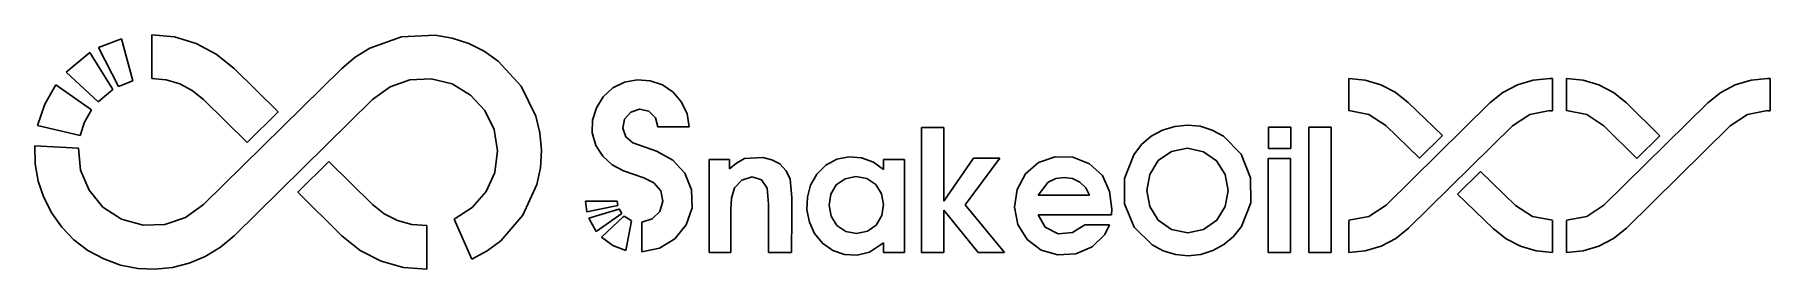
# Model space of a CAD drawing. Extents: x -31 to 72, y -220 to 85.
# Drawn here: x -31 to 72.1, y -219.7 to -205.8 of the extents above.
import ezdxf

# ---------------------------------------------------------------- set-up
doc = ezdxf.new("R2010")
doc.units = 0

msp = doc.modelspace()

# ---------------------------------------------------------------- linework, layer by layer
for p, q in [((-25.8357, -206.025), (-27.19498, -206.546772)), ((-25.1635, -208.534), (-25.835696, -206.02505)), ((-22.683152, -205.91997), (-24.0331, -205.78791)), ((-24.0331, -205.788), (-24.0331, -208.384)), ((-21.39599, -206.306492), (-22.683152, -205.91997)), ((-9.204571, -205.917993), (-11.094817, -206.581545)), ((-7.203671, -205.819357), (-9.204571, -205.917993)), ((-6.201469, -205.989667), (-7.203671, -205.819357)), ((-5.219295, -206.310548), (-6.201469, -205.989667)), ((-27.7238, -206.846), (-29.12669, -208.00246)), ((-26.3475, -209.047), (-27.72378, -206.84567)), ((-27.195, -206.547), (-26.0159, -208.86122)), ((-20.207009, -206.932995), (-21.39599, -206.306492)), ((-19.1516, -207.785), (-20.207009, -206.932995)), ((-11.958701, -207.117379), (-12.74723, -207.7851)), ((-11.094817, -206.581545), (-11.958701, -207.117379)), ((-4.295198, -206.772798), (-5.219295, -206.310548)), ((-3.462707, -207.356213), (-4.295198, -206.772798)), ((-29.1267, -208.003), (-27.22718, -209.77253)), ((-20.972, -215.869), (-12.74723, -207.78616)), ((-16.5277, -210.363), (-19.1516, -207.78631)), ((-2.109011, -208.832978), (-3.462707, -207.356213)), ((-29.7381, -208.758), (-30.395505, -209.91996)), ((-29.738, -208.757), (-27.61064, -210.24713)), ((-26.3475, -209.049), (-27.227235, -209.774198)), ((-25.1635, -208.534), (-26.015882, -208.861208)), ((-23.186588, -208.467479), (-24.03312, -208.38467)), ((-22.379427, -208.709857), (-23.186588, -208.467479)), ((-21.633833, -209.102724), (-22.379427, -208.709857)), ((-20.972, -209.637), (-21.633833, -209.102724)), ((-9.890657, -208.882456), (-10.92686, -209.6372)), ((-8.705309, -208.466342), (-9.890657, -208.882456)), ((-7.450569, -208.404481), (-8.705309, -208.466342)), ((-6.206189, -208.712496), (-7.450569, -208.404481)), ((-5.104651, -209.368216), (-6.206189, -208.712496)), ((-1.231142, -210.633721), (-2.109011, -208.832978)), ((3.34138, -208.951549), (2.774135, -209.469769)), ((4.030746, -208.614366), (3.34138, -208.951549)), ((4.790275, -208.469341), (4.030746, -208.614366)), ((5.563272, -208.519023), (4.790275, -208.469341)), ((6.29304, -208.76596), (5.563272, -208.519023)), ((6.926301, -209.20447), (6.29304, -208.76596)), ((47.0382, -210.298), (47.0382, -208.384)), ((48.010147, -208.478926), (47.0382, -208.385)), ((48.9379, -208.754122), (48.010147, -208.478926)), ((49.796503, -209.200507), (48.9379, -208.754122)), ((50.561, -209.808), (49.796503, -209.200507)), ((57.056406, -208.762608), (56.190657, -209.218795)), ((57.993644, -208.481162), (57.056406, -208.762608)), ((58.9766, -208.385), (57.993644, -208.481162)), ((58.9765, -208.384), (59.1365, -208.384)), ((59.1365, -210.298), (59.1365, -208.384)), ((59.9685, -210.298), (59.9685, -208.384)), ((60.951526, -208.480982), (59.96857, -208.38482)), ((61.888764, -208.762428), (60.951526, -208.480982)), ((62.754513, -209.218615), (61.888764, -208.762428)), ((69.986706, -208.762608), (69.120957, -209.218795)), ((70.923944, -208.481162), (69.986706, -208.762608)), ((71.9069, -208.385), (70.923944, -208.481162)), ((72.0668, -208.384), (71.9071, -208.384)), ((72.0668, -210.298), (72.0668, -208.384)), ((-30.395505, -209.91996), (-30.81912, -211.18601)), ((-18.3804, -212.183), (-20.97196, -209.63736)), ((-19.1516, -217.72), (-10.9268, -209.63716)), ((-4.255762, -210.294276), (-5.104651, -209.368216)), ((2.362043, -210.123588), (2.133402, -210.858982)), ((2.774135, -209.469769), (2.362043, -210.123588)), ((4.400278, -210.377479), (4.929312, -210.211882)), ((4.929312, -210.211882), (5.472138, -210.33269)), ((7.423443, -209.796096), (6.926301, -209.20447)), ((7.748271, -210.494164), (7.423443, -209.796096)), ((49.2528, -215.903), (55.42217, -209.84087)), ((50.5609, -209.809), (52.59883, -211.77609)), ((56.190657, -209.218795), (55.42217, -209.83918)), ((62.1831, -215.903), (68.35247, -209.84087)), ((63.523, -209.839), (62.754513, -209.218615)), ((63.5231, -209.84), (65.51164, -211.79298)), ((69.120957, -209.218795), (68.35247, -209.83918)), ((-30.8192, -211.187), (-28.28852, -211.7712)), ((-28.022949, -210.975643), (-28.288592, -211.76956)), ((-27.6107, -210.247), (-28.022949, -210.975643)), ((-16.5277, -210.363), (-18.3804, -212.18333)), ((-3.70526, -211.4235), (-4.255762, -210.294276)), ((-0.993435, -211.622108), (-1.231142, -210.633721)), ((2.133402, -210.858982), (2.11651, -211.621929)), ((3.930454, -211.339433), (4.040132, -210.798978)), ((4.040132, -210.798978), (4.400278, -210.377479)), ((5.472138, -210.33269), (5.869714, -210.719243)), ((5.869714, -210.719243), (6.020734, -211.252734)), ((6.02073, -211.252), (7.8646, -211.252)), ((7.86459, -211.252), (7.748271, -210.494164)), ((36.708819, -211.230736), (35.981054, -211.455866)), ((37.46535, -211.151027), (36.708819, -211.230736)), ((38.2182, -211.223), (37.46535, -211.151027)), ((38.936509, -211.448729), (38.218198, -211.222998)), ((38.218198, -211.222998), (38.2182, -211.223)), ((48.221865, -210.526298), (47.03826, -210.29623)), ((49.2331, -211.183), (48.221865, -210.526298)), ((49.2331, -211.184), (51.2349, -213.11722)), ((50.5925, -217.266), (56.76187, -211.20387)), ((57.780223, -210.532263), (56.76201, -211.203017)), ((58.9766, -210.297), (57.780223, -210.532263)), ((58.9765, -210.298), (59.1365, -210.298)), ((61.164987, -210.532246), (59.96861, -210.296983)), ((62.1832, -211.203), (61.164987, -210.532246)), ((62.1831, -211.204), (64.14793, -213.1344)), ((63.5231, -217.266), (69.69247, -211.20387)), ((70.710523, -210.532263), (69.69231, -211.203017)), ((71.9069, -210.297), (70.710523, -210.532263)), ((72.0668, -210.298), (71.9071, -210.298)), ((-3.498882, -212.688713), (-3.70526, -211.4235)), ((-0.902037, -212.65132), (-0.993435, -211.622108)), ((2.11651, -211.621929), (2.327786, -212.357092)), ((4.110418, -211.845051), (3.930454, -211.339433)), ((4.52312, -212.201), (4.110418, -211.845051)), ((5.98318, -212.72), (4.52312, -212.200712)), ((21.6746, -211.305), (22.9843, -211.305)), ((21.6746, -218.725), (21.6746, -211.305)), ((22.9843, -211.305), (22.9843, -215.663)), ((35.3145, -211.820154), (34.738539, -212.313939)), ((35.981054, -211.455866), (35.3145, -211.820154)), ((39.595802, -211.813557), (38.936509, -211.448729)), ((40.645778, -212.885148), (39.595802, -211.813557)), ((42.2732, -211.283), (43.59, -211.283)), ((42.2732, -212.547), (42.2732, -211.283)), ((43.59, -211.283), (43.59, -212.547)), ((44.6738, -211.283), (45.9909, -211.283)), ((44.6738, -218.725), (44.6738, -211.283)), ((45.9909, -211.283), (45.9909, -218.725)), ((51.2349, -213.117), (52.59888, -211.77645)), ((64.1479, -213.134), (65.5116, -211.79345)), ((-30.9881, -212.388), (-30.96274, -213.451661)), ((-30.988, -212.389), (-28.39438, -212.524467)), ((-28.3945, -212.524), (-28.264023, -213.836698)), ((-13.5184, -213.32), (-15.3711, -215.14033)), ((-13.5184, -213.32), (-10.92681, -215.86846)), ((-3.668369, -213.959394), (-3.498882, -212.688713)), ((-0.963456, -213.682754), (-0.902037, -212.65132)), ((2.327786, -212.357092), (2.736168, -213.003969)), ((2.736168, -213.003969), (3.298886, -213.511411)), ((5.9756, -212.719), (5.98319, -212.719)), ((6.908275, -213.232066), (5.97561, -212.719965)), ((7.61687, -214.017935), (6.908275, -213.232066)), ((9.0536, -213.193), (10.2729, -213.193)), ((9.0536, -218.711), (9.0536, -213.193)), ((10.2729, -213.193), (10.2729, -213.758)), ((10.688264, -213.404642), (11.166202, -213.146578)), ((11.166202, -213.146578), (12.251532, -213.075148)), ((12.251532, -213.075148), (12.788221, -213.206861)), ((12.788221, -213.206861), (13.264092, -213.462526)), ((15.979134, -213.542509), (16.63292, -213.185921)), ((16.63292, -213.185921), (17.361092, -213.038832)), ((17.361092, -213.038832), (18.10616, -213.099565)), ((18.10616, -213.099565), (18.80874, -213.356137)), ((19.4095, -213.797), (19.4095, -213.188)), ((19.4095, -213.188), (20.6587, -213.188)), ((20.6587, -213.188), (20.6587, -218.725)), ((22.9843, -215.663), (24.75287, -213.11171)), ((26.3258, -213.111), (24.25615, -215.8796)), ((24.7528, -213.111), (26.3258, -213.111)), ((29.600721, -213.030285), (28.618498, -213.36674)), ((30.657868, -213.06194), (29.600721, -213.030285)), ((31.644122, -213.448806), (30.657868, -213.06194)), ((34.270277, -212.913552), (33.71299, -214.321914)), ((34.738539, -212.313939), (34.270277, -212.913552)), ((35.72984, -213.26589), (35.229746, -214.077879)), ((36.5202, -212.724098), (35.72984, -213.26589)), ((37.4642, -212.532), (36.5202, -212.724098)), ((37.464201, -212.531994), (37.4642, -212.532)), ((38.403101, -212.733529), (37.464201, -212.531994)), ((39.190151, -213.280419), (38.403101, -212.733529)), ((39.699918, -214.090613), (39.190151, -213.280419)), ((41.20864, -214.275524), (40.645778, -212.885148)), ((42.2579, -213.134), (43.5751, -213.134)), ((42.2579, -218.725), (42.2579, -213.134)), ((43.59, -212.547), (42.2732, -212.547)), ((43.5751, -213.134), (43.5751, -218.725)), ((-30.96274, -213.451661), (-30.78003, -214.481336)), ((-28.264023, -213.836698), (-27.76189, -215.02638)), ((-4.18579, -215.104153), (-3.668369, -213.959394)), ((-1.172309, -214.677639), (-0.963456, -213.682754)), ((3.298886, -213.511411), (3.973828, -213.870983)), ((3.97382, -213.871), (5.18518, -214.280335)), ((5.18518, -214.280335), (5.766552, -214.588476)), ((8.012819, -215.002341), (7.61687, -214.017935)), ((10.2729, -213.759), (10.688264, -213.404642)), ((11.6048, -214.233), (10.997322, -214.417736)), ((12.1769, -214.406), (11.604812, -214.232913)), ((13.264092, -213.462526), (13.634666, -213.860476)), ((13.634666, -213.860476), (13.868314, -214.355476)), ((15.084373, -214.71657), (15.44964, -214.069107)), ((15.44964, -214.069107), (15.979134, -213.542509)), ((17.134232, -214.337443), (16.60624, -214.705101)), ((17.7762, -214.203), (17.134232, -214.337443)), ((17.7762, -214.203005), (17.7762, -214.203)), ((18.423037, -214.324283), (17.7762, -214.203005)), ((18.96098, -214.680384), (18.423037, -214.324283)), ((18.80874, -213.356137), (19.40945, -213.796565)), ((27.842279, -214.053894), (27.349158, -214.98345)), ((28.618498, -213.36674), (27.842279, -214.053894)), ((29.639706, -214.328864), (29.185977, -214.540396)), ((30.1414, -214.263), (29.639706, -214.328864)), ((30.625409, -214.333155), (30.14139, -214.26235)), ((31.065734, -214.548808), (30.625409, -214.333155)), ((32.408708, -214.14818), (31.644122, -213.448806)), ((32.836975, -215.092412), (32.408708, -214.14818)), ((33.71299, -214.321914), (33.729104, -215.8279)), ((35.229746, -214.077879), (35.055984, -215.03088)), ((39.879986, -215.039089), (39.699918, -214.090613)), ((41.219406, -215.776538), (41.20864, -214.275524)), ((53.4952, -215.251), (54.85918, -213.91045)), ((56.9417, -215.922), (54.85918, -213.90976)), ((-30.78003, -214.481336), (-30.449152, -215.461968)), ((-27.76189, -215.02638), (-26.934161, -216.017514)), ((-15.3711, -215.141), (-12.7472, -217.72051)), ((-5.007382, -216.054515), (-4.18579, -215.104153)), ((-1.997421, -216.503157), (-1.172309, -214.677639)), ((5.766552, -214.588476), (6.1867, -215.047725)), ((6.1867, -215.047725), (6.310893, -215.666507)), ((8.04585, -216.065145), (8.012819, -215.002341)), ((10.55761, -214.888856), (10.376887, -215.492092)), ((10.997322, -214.417736), (10.55761, -214.888856)), ((12.5005, -214.902), (12.1769, -214.405318)), ((12.586064, -215.852203), (12.500472, -214.902328)), ((13.868314, -214.355476), (13.966408, -215.444406)), ((14.890946, -215.438537), (15.084373, -214.71657)), ((16.282276, -215.261001), (16.180803, -215.913461)), ((16.60624, -214.705101), (16.282276, -215.261001)), ((19.294961, -215.228036), (18.96098, -214.680384)), ((19.409335, -215.878074), (19.294961, -215.228036)), ((27.349158, -214.98345), (27.193651, -216.025342)), ((29.185977, -214.540396), (28.591016, -215.316648)), ((28.5911, -215.316), (31.6391, -215.316)), ((31.41829, -214.884644), (31.065734, -214.548808)), ((31.639, -215.316), (31.41829, -214.884644)), ((32.9637, -216.144), (32.836975, -215.092412)), ((35.055984, -215.03088), (35.217516, -215.983985)), ((39.707583, -215.989558), (39.879986, -215.039089)), ((53.4952, -215.251), (55.61384, -217.29711)), ((-30.449152, -215.461968), (-29.979286, -216.378501)), ((-29.979286, -216.378501), (-29.379614, -217.215878)), ((-26.934161, -216.017514), (-25.826897, -216.734566)), ((-22.041632, -216.639694), (-20.97202, -215.8676)), ((-10.9269, -215.867), (-10.228781, -216.424884)), ((-6.08938, -216.742), (-5.007382, -216.054515)), ((1.71597, -215.67), (1.798726, -216.309684)), ((3.59746, -215.671), (1.71597, -215.671)), ((1.79872, -216.309), (3.63507, -215.925178)), ((3.70284, -216.137), (1.91162, -216.687333)), ((2.35567, -217.469), (3.87584, -216.40785)), ((3.59745, -215.67), (3.63508, -215.925891)), ((3.71791, -216.128), (3.702839, -216.136467)), ((3.71791, -216.129), (3.883495, -216.39999)), ((3.87584, -216.408), (3.883488, -216.399533)), ((6.126146, -216.285265), (5.669816, -216.727711)), ((6.310893, -215.666507), (6.126146, -216.285265)), ((7.69511, -217.07632), (8.04585, -216.065145)), ((10.349977, -216.142996), (10.347522, -217.425776)), ((10.376887, -215.492092), (10.349977, -216.142996)), ((12.591957, -216.80744), (12.586064, -215.852203)), ((13.966408, -215.444406), (13.975978, -216.536666)), ((14.868226, -216.189552), (14.890946, -215.438537)), ((15.012403, -216.924779), (14.868226, -216.189552)), ((16.180803, -215.913461), (16.301453, -216.560833)), ((19.306829, -216.530335), (19.409335, -215.878074)), ((25.0388, -218.725), (22.99929, -216.21322)), ((22.9993, -216.213), (22.9993, -218.725)), ((24.2562, -215.88), (26.58924, -218.7248)), ((27.193651, -216.025342), (27.393946, -217.05369)), ((32.9638, -216.145), (32.95618, -216.483666)), ((33.729104, -215.8279), (34.301736, -217.211924)), ((35.217516, -215.983985), (35.715415, -216.79942)), ((39.204705, -216.803569), (39.707583, -215.989558)), ((40.662565, -217.170658), (41.219406, -215.776538)), ((48.234577, -216.572737), (49.25279, -215.901983)), ((56.9417, -215.921), (57.952935, -216.577702)), ((61.164977, -216.572737), (62.18319, -215.901983)), ((-29.379614, -217.215878), (-28.659318, -217.959043)), ((-25.826897, -216.734566), (-24.556162, -217.08873)), ((-24.556162, -217.08873), (-23.265376, -217.051922)), ((-23.265376, -217.051922), (-22.041632, -216.639694)), ((-10.228781, -216.424884), (-9.440166, -216.82569)), ((-9.440166, -216.82569), (-8.586973, -217.059401)), ((-8.586973, -217.059401), (-7.69512, -217.116)), ((-7.69507, -217.116), (-7.69507, -219.715)), ((-6.08936, -216.741), (-5.033, -219.11449)), ((-3.307585, -218.018677), (-1.997421, -216.503157)), ((1.91161, -216.686), (2.355669, -217.468714)), ((3.95867, -216.602), (2.6717, -217.81555)), ((4.01136, -216.566), (3.958669, -216.602689)), ((4.01137, -216.566), (4.432792, -216.82175)), ((4.10921, -218.598), (4.447876, -216.82847)), ((4.44788, -216.828), (4.432809, -216.822356)), ((5.05891, -216.919), (5.057442, -216.927467)), ((5.05745, -216.927), (5.05745, -218.688)), ((5.669816, -216.727711), (5.058906, -216.918487)), ((7.01914, -217.911325), (7.69511, -217.07632)), ((10.347522, -217.425776), (10.34803, -218.710786)), ((12.5908, -218.718), (12.591957, -216.80744)), ((13.975978, -216.536666), (13.953025, -218.718636)), ((15.319008, -217.599579), (15.012403, -216.924779)), ((16.301453, -216.560833), (16.640119, -217.108111)), ((16.640119, -217.108111), (17.174854, -217.470438)), ((18.456353, -217.459706), (18.984229, -217.086944)), ((18.984229, -217.086944), (19.306829, -216.530335)), ((27.393946, -217.05369), (27.942722, -217.944833)), ((29.016953, -217.217021), (28.59109, -216.482417)), ((32.9562, -216.484), (28.5911, -216.484)), ((29.78882, -217.605997), (29.016953, -217.217021)), ((31.3756, -217.077), (30.641326, -217.535851)), ((31.3755, -217.077), (32.8357, -217.077)), ((32.5496, -217.657), (32.835717, -217.077401)), ((34.301736, -217.211924), (35.363076, -218.267476)), ((35.715415, -216.79942), (36.519033, -217.350529)), ((36.519033, -217.350529), (37.478645, -217.551711)), ((37.478645, -217.551711), (38.421857, -217.352498)), ((38.421857, -217.352498), (39.204705, -216.803569)), ((40.197106, -217.762205), (40.662565, -217.170658)), ((47.0382, -216.808), (48.234577, -216.572737)), ((47.0382, -216.809), (47.0382, -218.719)), ((49.82414, -217.885226), (50.59263, -217.26485)), ((55.6139, -217.296), (56.378358, -217.903557)), ((57.952935, -216.577702), (59.13654, -216.80777)), ((59.1365, -216.809), (59.1365, -218.719)), ((59.9685, -216.809), (59.9685, -218.719)), ((59.9686, -216.808), (61.164977, -216.572737)), ((62.75454, -217.885226), (63.52303, -217.26485)), ((-28.659318, -217.959043), (-27.827579, -218.592939)), ((-20.857285, -218.951195), (-19.965038, -218.405752)), ((-19.965038, -218.405752), (-19.1516, -217.71994)), ((-12.7472, -217.72), (-11.655561, -218.595661)), ((-4.122752, -218.626063), (-3.307585, -218.018677)), ((2.6717, -217.815), (3.336606, -218.305236)), ((3.336606, -218.305236), (4.10919, -218.597714)), ((5.05743, -218.688), (6.102867, -218.462984)), ((6.102867, -218.462984), (7.01914, -217.911325)), ((15.78357, -218.169317), (15.319008, -217.599579)), ((16.393077, -218.59175), (15.78357, -218.169317)), ((17.174854, -217.470438), (17.816089, -217.597032)), ((17.816089, -217.597032), (18.456353, -217.459706)), ((18.5741, -218.696), (19.401951, -218.139063)), ((19.4019, -218.725), (19.4019, -218.138)), ((27.942722, -217.944833), (28.766916, -218.58037)), ((30.641326, -217.535851), (29.78882, -217.605997)), ((30.825356, -218.793052), (31.799011, -218.381554)), ((31.799011, -218.381554), (32.549626, -217.656852)), ((35.363076, -218.267476), (36.026024, -218.62382)), ((38.965882, -218.608367), (39.625886, -218.248948)), ((39.625886, -218.248948), (40.197106, -217.762205)), ((48.021154, -218.622845), (48.958391, -218.341406)), ((48.958391, -218.341406), (49.82414, -217.885226)), ((56.378358, -217.903557), (57.236937, -218.350009)), ((57.236937, -218.350009), (58.16468, -218.625275)), ((60.951554, -218.622845), (61.888791, -218.341406)), ((61.888791, -218.341406), (62.75454, -217.885226)), ((-27.827579, -218.592939), (-26.893579, -219.10251)), ((-26.893579, -219.10251), (-25.893046, -219.464381)), ((-25.893046, -219.464381), (-24.867158, -219.667282)), ((-22.808766, -219.608576), (-21.810981, -219.35317)), ((-21.810981, -219.35317), (-20.857285, -218.951195)), ((-11.655561, -218.595661), (-10.423626, -219.230321)), ((-10.423626, -219.230321), (-9.090438, -219.608563)), ((-5.03301, -219.115), (-4.122752, -218.626063)), ((10.3481, -218.711), (9.0536, -218.711)), ((13.953, -218.719), (12.5909, -218.719)), ((17.10033, -218.834119), (16.393077, -218.59175)), ((17.848214, -218.870893), (17.10033, -218.834119)), ((18.5741, -218.696), (17.848214, -218.870893)), ((20.6587, -218.725), (19.4019, -218.725)), ((22.9993, -218.725), (21.6746, -218.725)), ((26.5892, -218.725), (25.0388, -218.725)), ((28.766916, -218.58037), (29.76975, -218.865262)), ((29.76975, -218.865262), (30.825356, -218.793052)), ((36.026024, -218.62382), (36.744946, -218.842884)), ((36.744946, -218.842884), (37.494568, -218.91128)), ((37.494568, -218.91128), (38.245161, -218.831126)), ((38.245161, -218.831126), (38.965882, -218.608367)), ((43.5751, -218.725), (42.2579, -218.725)), ((45.9909, -218.725), (44.6738, -218.725)), ((47.0382, -218.719), (48.021154, -218.622845)), ((58.16468, -218.625275), (59.13663, -218.71927)), ((59.9686, -218.719), (60.951554, -218.622845)), ((-24.867158, -219.667282), (-23.833278, -219.714314)), ((-23.833278, -219.714314), (-22.808766, -219.608576)), ((-9.090438, -219.608563), (-7.69504, -219.71497))]:
    msp.add_line(p, q)

doc.saveas('drawing.dxf')
